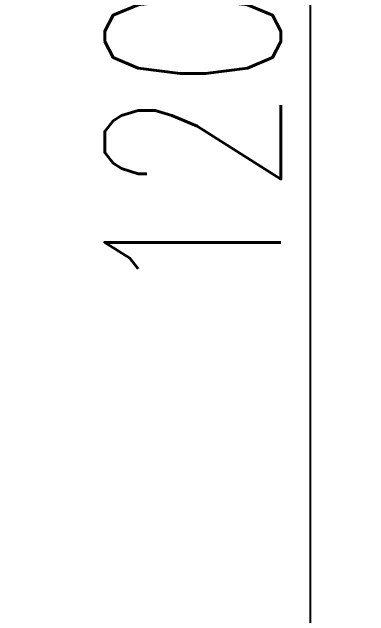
# Model space of a CAD drawing. Header units: millimetres. Extents: x 2 to 5882, y 1831 to 3462.
# Drawn here: x 704.12 to 710.2, y 2604.54 to 2614.82 of the extents above; entities that cross this region are included whole.
import ezdxf

# ---------------------------------------------------------------- set-up
doc = ezdxf.new("R2010")
doc.units = ezdxf.units.MM
doc.layers.add('标注', color=4, linetype='Continuous')
doc.styles.get("Standard").update_dxf_attribs({"font": 'simplex1.shx', "width": 0.7, "bigfont": 'hztxt.shx'})
doc.dimstyles.new('比例1：200', dxfattribs={"dimtxt": 3, "dimasz": 2, "dimexe": 1, "dimexo": 1, "dimgap": 0.5, "dimtad": 1, "dimlfac": 20, "dimzin": 13, "dimdsep": 46, "dimtxsty": 'Standard', "dimcen": -0.09, "dimclrd": 256, "dimclre": 256, "dimclrt": 7, "dimaunit": 1, "dimadec": 0, "dimazin": 0, "dimtfac": 0.0005, "dimtix": 1, "dimtmove": 2, "dimatfit": 3, "dimfxl": 0, "dimtolj": 1, "dimtzin": 13, "dimarcsym": 0})

# ---------------------------------------------------------------- blocks, each defined once
blk = doc.blocks.new('*D191')
at = {"layer": 'DEFPOINTS', "color": 0}
for p in [(704.119, 2628.889), (705.881, 2598.133), (709.198, 2598.133)]:
    blk.add_point(p, dxfattribs=at)
at = {"layer": '标注', "lineweight": -2}
for p, q in [((705.119, 2628.889), (710.198, 2628.889)), ((709.198, 2626.889), (709.198, 2600.133)), ((706.881, 2598.133), (710.198, 2598.133))]:
    blk.add_line(p, q, dxfattribs=at)
at = {"layer": '标注'}
for points in [[(708.865, 2626.889), (709.531, 2626.889), (709.198, 2628.889)], [(708.865, 2600.133), (709.531, 2600.133), (709.198, 2598.133)]]:
    blk.add_solid(points, dxfattribs=at)
at = {"layer": '标注', "color": 7, "insert": (707.198, 2613.511), "char_height": 3, "attachment_point": 5, "rotation": 90}
blk.add_mtext('\\A1;1200', dxfattribs=at)

msp = doc.modelspace()

# ---------------------------------------------------------------- dimensions: what is measured, and where the dimension line sits
at = {"layer": '标注'}
dim = msp.add_linear_dim(base=(709.19791, 2598.13312), p1=(704.11857, 2628.88885), p2=(705.88081, 2598.13312), angle=90, text='1200', dimstyle='比例1：200', dxfattribs=at)
dim.commit()
dim.dimension.update_dxf_attribs({"geometry": '*D191', "text_midpoint": (707.19791, 2613.51098)})

doc.saveas('drawing.dxf')
